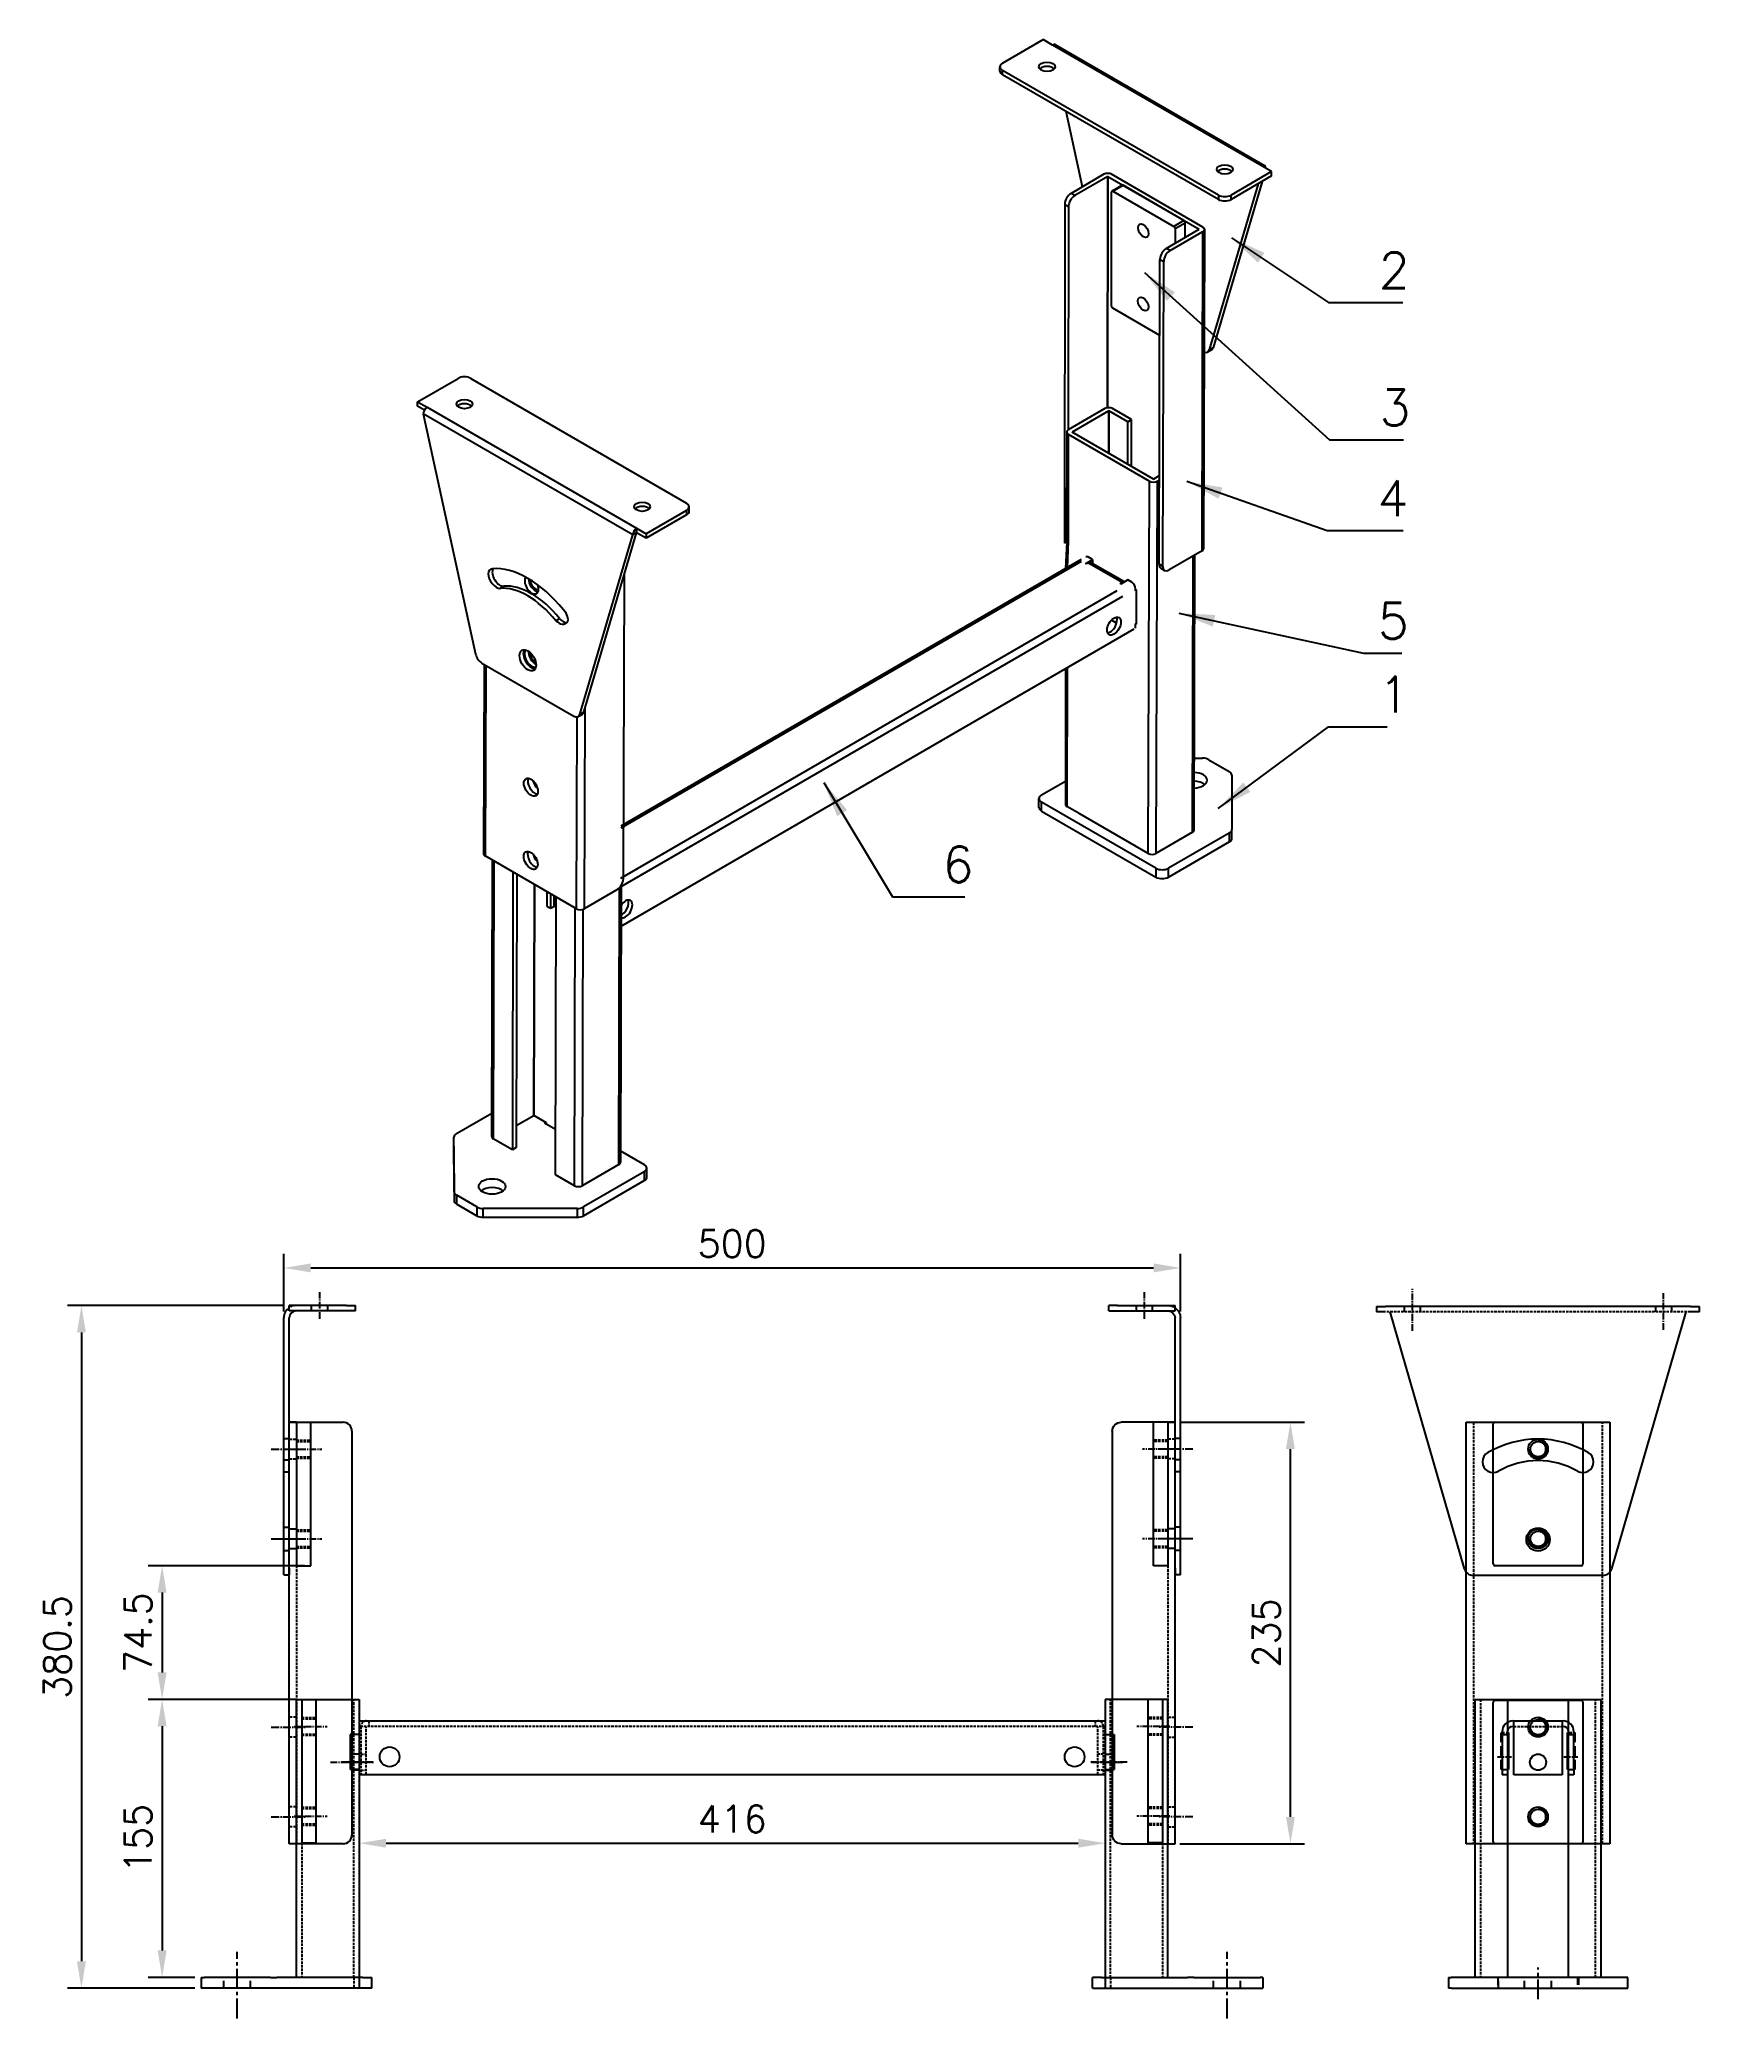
# Model space of a CAD drawing. Extents: x 118 to 1043, y 849 to 1952.
import ezdxf

# ---------------------------------------------------------------- set-up
doc = ezdxf.new("R2010")
doc.units = 0
doc.header["$LTSCALE"] = 0.2
doc.linetypes.add('Aslijn', pattern=[28.575, 19.05, -3.175, 3.175, -3.175])
doc.linetypes.add('Streeplijn', pattern=[10, 7, -3])
doc.layers.get('0').update_dxf_attribs({"linetype": 'CONTINUOUS'})
doc.layers.get('Defpoints').update_dxf_attribs({"linetype": 'CONTINUOUS'})
for name, color, linetype in [('70VOL', 5, 'CONTINUOUS'), ('draadlat', 212, 'CONTINUOUS'), ('dwarsprofiel', 42, 'CONTINUOUS'), ('pootbeen', 75, 'CONTINUOUS'), ('scharnierplaat', 232, 'CONTINUOUS'), ('schuif', 180, 'CONTINUOUS')]:
    doc.layers.add(name, color=color, linetype=linetype)
doc.styles.add('ROMANS', font='romans.shx')
doc.dimstyles.new('1_OP_06$0', dxfattribs={"dimscale": 6, "dimtxt": 2.5, "dimasz": 2.5, "dimexe": 1.3, "dimexo": 0.6, "dimgap": 1, "dimtad": 1, "dimdec": 1, "dimdsep": 46, "dimtxsty": 'ROMANS', "dimcen": -1.5, "dimclrd": 150, "dimclre": 150, "dimclrt": 5, "dimadec": 0, "dimazin": 0, "dimtfac": 1, "dimtdec": 1, "dimtmove": 0, "dimatfit": 3, "dimfxl": 0, "dimtolj": 1, "dimtzin": 0, "dimarcsym": 0})
doc.dimstyles.new('1_OP_08$7', dxfattribs={"dimscale": 8, "dimtxt": 2.5, "dimasz": 2.5, "dimexe": 1.3, "dimexo": 0.6, "dimgap": 1, "dimtad": 1, "dimdec": 1, "dimdsep": 46, "dimtxsty": 'ROMANS', "dimcen": -1.5, "dimclrd": 150, "dimclre": 150, "dimclrt": 5, "dimadec": 0, "dimazin": 0, "dimtfac": 1, "dimtdec": 1, "dimtmove": 0, "dimatfit": 3, "dimfxl": 0, "dimtolj": 1, "dimtzin": 0, "dimarcsym": 0})

# ---------------------------------------------------------------- blocks, each defined once
blk = doc.blocks.new('A$C4EBF2C44')
at = {"linetype": 'Aslijn'}
for p, q in [((20, 136.3), (20, 159.8)), ((160, 136.9), (160, 157.4))]:
    blk.add_line(p, q, dxfattribs=at)
for p, q in [((0, 150), (5, 150)), ((0, 150), (0, 147)), ((5, 147), (0, 147)), ((175, 150), (5, 150)), ((49, 3.6), (7.5, 147)), ((172.5, 147), (131, 3.6)), ((172.5, 147), (172.5, 147)), ((175, 150), (180, 150)), ((180, 147), (175, 147)), ((180, 147), (180, 150)), ((126.2, 0), (53.8, 0))]:
    blk.add_line(p, q)
at = {"linetype": 'Streeplijn'}
blk.add_line((175, 147), (5, 147), dxfattribs=at)
at = {"linetype": 'Streeplijn', "ltscale": 3.628447}
for p, q in [((15.5, 147), (15.5, 150)), ((24.5, 147), (24.5, 150)), ((155.5, 150), (155.5, 147)), ((164.5, 150), (164.5, 147))]:
    blk.add_line(p, q, dxfattribs=at)
blk.add_circle((90, 20), 6.5)
for centre, radius, start, end in [((65, 63.3), 6, 120, 300), ((90, 20), 56, 60, 120), ((115, 63.3), 6, 240, 60), ((90, 20), 44, 60, 120), ((53.8, 5), 5, 196.1254, 270), ((126.2, 5), 5, 270, 343.8746)]:
    blk.add_arc(centre, radius, start, end)
blk = doc.blocks.new('90040235A')
for p, q in [((13, 345), (9, 345)), ((9, 110), (9, 345)), ((9, 345), (39, 345)), ((44, 340), (44, 115)), ((13, 110), (9, 110)), ((39, 110), (13, 110))]:
    blk.add_line(p, q)
at = {"linetype": 'Streeplijn'}
blk.add_line((13, 345), (13, 110), dxfattribs=at)
at = {"linetype": 'Streeplijn', "ltscale": 1.142718}
for p, q in [((9, 335.5), (13, 335.5)), ((9, 324.5), (13, 324.5)), ((13, 180.5), (9, 180.5)), ((13, 169.5), (9, 169.5)), ((13, 130.5), (9, 130.5)), ((13, 119.5), (9, 119.5))]:
    blk.add_line(p, q, dxfattribs=at)
at = {"linetype": 'Aslijn', "ltscale": 1.142718}
for p, q in [((-1, 330), (18.6, 330)), ((-1, 280), (18.6, 280)), ((-1, 175), (18.6, 175)), ((-1, 125), (18.6, 125))]:
    blk.add_line(p, q, dxfattribs=at)
at = {"ltscale": 1.142718}
for p, q in [((9, 285.5), (13, 285.5)), ((9, 274.5), (13, 274.5))]:
    blk.add_line(p, q, dxfattribs=at)
for centre, start, end in [((39, 340), 0, 90), ((39, 115), 270, 0)]:
    blk.add_arc(centre, 5, start, end)
blk = doc.blocks.new('pootbeen 155a')
for p, q in [((53, 422.8), (53, 577.8)), ((88, 577.8), (88, 416.8)), ((0, 422.8), (1.5, 422.8)), ((0, 422.8), (0, 416.8)), ((38.5, 422.8), (1.5, 422.8)), ((38.5, 422.8), (42.1, 422.8)), ((90, 422.8), (42.1, 422.8)), ((90, 422.8), (95, 422.8)), ((95, 416.8), (95, 422.8)), ((95, 416.8), (0, 416.8))]:
    blk.add_line(p, q)
at = {"ltscale": 3.870205}
blk.add_line((53, 577.8), (88, 577.8), dxfattribs=at)
at = {"linetype": 'Streeplijn'}
for p, q in [((56, 577.8), (56, 422.8)), ((85, 422.8), (85, 577.8)), ((85, 422.8), (85, 416.8))]:
    blk.add_line(p, q, dxfattribs=at)
at = {"linetype": 'Aslijn', "ltscale": 1.142718}
blk.add_line((95.6, 542.8), (78.1, 542.8), dxfattribs=at)
at = {"ltscale": 1.142718}
for p, q in [((88, 547.3), (85, 547.3)), ((88, 538.3), (85, 538.3))]:
    blk.add_line(p, q, dxfattribs=at)
at = {"linetype": 'Aslijn', "ltscale": 2.902758}
blk.add_line((20, 400), (20, 437.2), dxfattribs=at)
at = {"linetype": 'Streeplijn', "ltscale": 2.902758}
for p, q in [((12.5, 416.8), (12.5, 422.8)), ((27.5, 416.8), (27.5, 422.8))]:
    blk.add_line(p, q, dxfattribs=at)
blk = doc.blocks.new('90-09-0500A')
for p, q in [((16, 22.5), (11, 22.5)), ((11, 22.5), (11, 3)), ((16, 30), (432, 30)), ((16, 30), (16, 22.5)), ((432, 30), (432, 22.5)), ((432, 22.5), (437, 22.5)), ((437, 22.5), (437, 3)), ((16, 3), (11, 3)), ((16, 3), (16, 0)), ((432, 0), (16, 0)), ((432, 3), (432, 0)), ((432, 3), (437, 3))]:
    blk.add_line(p, q)
at = {"linetype": 'Streeplijn'}
for p, q in [((432, 27), (16, 27)), ((17, 27), (17, 0)), ((20, 0), (20, 27)), ((21.5, 30), (21.5, 27)), ((426.5, 30), (426.5, 27)), ((428, 0), (428, 27)), ((431, 27), (431, 0)), ((17, 11.5), (20, 11.5)), ((431, 11.5), (428, 11.5)), ((17, 2.5), (20, 2.5)), ((431, 2.5), (428, 2.5))]:
    blk.add_line(p, q, dxfattribs=at)
at = {"linetype": 'Aslijn'}
for p, q in [((0, 7), (24, 7)), ((444.3, 7), (424, 7))]:
    blk.add_line(p, q, dxfattribs=at)
for centre in [(33, 10), (415, 10), (415, 10)]:
    blk.add_circle(centre, 5.5)
at = {"linetype": 'Streeplijn'}
for centre, start, end in [((20, 27), 90, 180), ((428, 27), 0, 90)]:
    blk.add_arc(centre, 3, start, end, dxfattribs=at)
blk = doc.blocks.new('A$C334307B7')
at = {"ltscale": 3.59389}
for p, q in [((0, 1), (0, 79)), ((50, 79), (50, 1))]:
    blk.add_line(p, q, dxfattribs=at)
blk.add_line((1, 80), (49, 80))
at = {"ltscale": 3.572625}
blk.add_line((49, 0), (1, 0), dxfattribs=at)
for centre in [(25, 65), (25, 15)]:
    blk.add_circle(centre, 4.25)
at = {"ltscale": 0.598278}
for centre, start, end in [((1, 79), 90, 180), ((49, 79), 0, 90), ((1, 1), 180, 270), ((49, 1), 270, 0)]:
    blk.add_arc(centre, 1, start, end, dxfattribs=at)
at = {"color": 3}
for centre in [(25, 65), (25, 15)]:
    blk.add_arc(centre, 5, 180, 90, dxfattribs=at)
blk = doc.blocks.new('pootbeen 155B')
for p, q in [((15, 412.1), (15, 567.1)), ((33, 567.1), (33, 412.1)), ((67, 412.1), (67, 567.1)), ((85, 567.1), (85, 412.1)), ((33, 548.6), (33.5, 548.6)), ((33.5, 548.6), (33.5, 528.1)), ((66.5, 528.1), (66.5, 548.6)), ((66.5, 548.6), (67, 548.6)), ((33.5, 528.1), (33, 528.1)), ((67, 528.1), (66.5, 528.1)), ((0, 412.1), (1.5, 412.1)), ((0, 412.1), (0, 406.1)), ((100, 412.1), (1.5, 412.1)), ((100, 406.1), (100, 412.1)), ((1.5, 406.1), (0, 406.1)), ((1.5, 406.1), (100, 406.1))]:
    blk.add_line(p, q)
at = {"ltscale": 3.655324}
blk.add_line((15, 567.1), (85, 567.1), dxfattribs=at)
at = {"linetype": 'Streeplijn'}
for p, q in [((18, 567.1), (18, 412.1)), ((82, 412.1), (82, 567.1))]:
    blk.add_line(p, q, dxfattribs=at)
at = {"linetype": 'Streeplijn', "ltscale": 3.789711}
for p, q in [((29.5, 528.1), (29.5, 548.6)), ((70.5, 548.6), (70.5, 528.1))]:
    blk.add_line(p, q, dxfattribs=at)
at = {"linetype": 'Streeplijn', "ltscale": 1.333188}
for p, q in [((29.5, 548.6), (33, 548.6)), ((67, 548.6), (70.5, 548.6))]:
    blk.add_line(p, q, dxfattribs=at)
at = {"linetype": 'Streeplijn', "ltscale": 0.19037}
for p, q in [((30, 528.1), (29.5, 528.1)), ((70.5, 528.1), (70, 528.1))]:
    blk.add_line(p, q, dxfattribs=at)
at = {"linetype": 'Streeplijn', "ltscale": 1.142718}
for p, q in [((30, 528.1), (33, 528.1)), ((67, 528.1), (70, 528.1))]:
    blk.add_line(p, q, dxfattribs=at)
at = {"linetype": 'Streeplijn', "ltscale": 2.902758}
for p, q in [((27.5, 412.1), (27.5, 406.1)), ((28, 406.1), (28, 412.1)), ((42.5, 406.1), (42.5, 412.1)), ((57.5, 406.1), (57.5, 412.1)), ((72, 412.1), (72, 406.1)), ((72.5, 412.1), (72.5, 406.1))]:
    blk.add_line(p, q, dxfattribs=at)
at = {"linetype": 'Aslijn', "ltscale": 2.902758}
blk.add_line((50, 400), (50, 417.6), dxfattribs=at)
at = {"ltscale": 3.419731}
blk.add_circle((50, 532.1), 4.5, dxfattribs=at)
at = {"ltscale": 0.000498378}
for centre, start, end in [((33, 549.1), 90, 180), ((67, 549.1), 0, 90)]:
    blk.add_arc(centre, 0.001, start, end, dxfattribs=at)
blk = doc.blocks.new('A$C72246AC3')
at = {"ltscale": 3.620644}
blk.add_line((4.2, 80), (4.2, 0), dxfattribs=at)
at = {"ltscale": 3.870343}
for p, q in [((4.2, 80), (12.2, 80)), ((4.2, 0), (12.2, 0))]:
    blk.add_line(p, q, dxfattribs=at)
at = {"ltscale": 3.59389}
blk.add_line((12.2, 0), (12.2, 80), dxfattribs=at)
at = {"linetype": 'Streeplijn'}
for p, q in [((4.2, 70), (12.2, 70)), ((4.2, 69.2), (12.2, 69.2)), ((4.2, 60.7), (12.2, 60.7)), ((4.2, 60), (12.2, 60)), ((4.2, 20), (12.2, 20)), ((4.2, 19.2), (12.2, 19.2)), ((4.2, 10.7), (12.2, 10.7)), ((4.2, 10), (12.2, 10))]:
    blk.add_line(p, q, dxfattribs=at)
at = {"linetype": 'Aslijn'}
for p, q in [((0, 65), (18.4, 65)), ((0, 15), (18.4, 15))]:
    blk.add_line(p, q, dxfattribs=at)
blk = doc.blocks.new('A$C764925F4')
at = {"linetype": 'Aslijn'}
for p, q in [((24.4, 142.6), (24.4, 157.4)), ((0, 20), (14.2, 20))]:
    blk.add_line(p, q, dxfattribs=at)
for p, q in [((7.4, 147), (7.4, 150)), ((39.4, 150), (7.4, 150)), ((39.4, 147), (7.4, 147)), ((39.4, 150), (44.4, 150)), ((44.4, 147), (39.4, 147)), ((44.4, 147), (44.4, 150)), ((4.4, 3.6), (4.4, 143.1)), ((7.4, 3.6), (7.4, 143.1)), ((4.4, 0), (4.4, 3.6)), ((4.4, 0), (7.4, 0)), ((7.4, 3.6), (7.4, 0))]:
    blk.add_line(p, q)
at = {"linetype": 'Streeplijn', "ltscale": 3.628447}
for p, q in [((19.9, 147), (19.9, 150)), ((28.9, 147), (28.9, 150)), ((4.4, 76), (7.4, 76)), ((4.4, 64), (7.4, 64)), ((4.4, 57.3), (7.4, 57.3)), ((4.4, 26.5), (7.4, 26.5)), ((4.4, 13.5), (7.4, 13.5))]:
    blk.add_line(p, q, dxfattribs=at)
for radius, start in [(6.9, 124.4174), (3.9, 90)]:
    blk.add_arc((11.3, 143.1), radius, start, 180)
at = {"linetype": 'Streeplijn'}
blk.add_arc((11.3, 143.1), 6.9, 90, 124.4174, dxfattribs=at)
blk = doc.blocks.new('A$C03F00B1E')
at = {"ltscale": 3.628286}
for p, q in [((2.6, 24), (2.6, 0)), ((5.6, 24), (5.6, 0)), ((39.6, 0), (39.6, 24)), ((42.6, 3), (42.6, 24))]:
    blk.add_line(p, q, dxfattribs=at)
for p, q in [((2.6, 22.5), (5.6, 22.5)), ((39.6, 22.5), (42.6, 22.5)), ((2.6, 3), (5.6, 3)), ((39.6, 3), (42.6, 3))]:
    blk.add_line(p, q)
at = {"ltscale": 3.732117}
for p, q in [((8.6, 30), (36.6, 30)), ((36.1, 0), (9.1, 0))]:
    blk.add_line(p, q, dxfattribs=at)
at = {"ltscale": 1.142337}
for p, q in [((8.6, 27), (9.1, 27)), ((36.1, 27), (36.6, 27))]:
    blk.add_line(p, q, dxfattribs=at)
at = {"ltscale": 3.731979}
for p, q in [((9.1, 0), (9.1, 30)), ((36.1, 30), (36.1, 0))]:
    blk.add_line(p, q, dxfattribs=at)
at = {"linetype": 'Streeplijn'}
blk.add_line((9.1, 27), (36.1, 27), dxfattribs=at)
at = {"ltscale": 0.19037}
blk.add_line((36.1, 30), (36.6, 30), dxfattribs=at)
at = {"linetype": 'Aslijn'}
for p, q in [((0, 10), (7.9, 10)), ((37, 10), (44.9, 10))]:
    blk.add_line(p, q, dxfattribs=at)
at = {"ltscale": 1.142718}
for p, q in [((5.6, 0), (2.6, 0)), ((42.6, 0), (39.6, 0)), ((42.6, 3), (42.6, 0))]:
    blk.add_line(p, q, dxfattribs=at)
blk.add_circle((22.6, 7), 4.5)
at = {"ltscale": 3.628286}
for centre, radius, start, end in [((8.6, 24), 6, 90, 180), ((8.6, 24), 3, 90, 180), ((36.6, 24), 6, 0, 90), ((36.6, 24), 3, 0, 90)]:
    blk.add_arc(centre, radius, start, end, dxfattribs=at)
blk = doc.blocks.new('90040235B')
for p, q in [((-1, 110), (-1, 345)), ((79, 345), (79, 110)), ((79, 110), (-1, 110))]:
    blk.add_line(p, q)
at = {"ltscale": 3.666539}
blk.add_line((-1, 345), (79, 345), dxfattribs=at)
at = {"linetype": 'Streeplijn'}
for p, q in [((3, 345), (3, 110)), ((75, 110), (75, 345))]:
    blk.add_line(p, q, dxfattribs=at)
for centre in [(39, 330), (39, 280), (39, 175), (39, 125)]:
    blk.add_circle(centre, 5.5)
blk = doc.blocks.new('*D17')
at = {"layer": '70VOL', "color": 150, "lineweight": -2}
for p, q in [((254.5, 1246.3), (133.4, 1246.3)), ((141.2, 1231.3), (141.2, 880.8)), ((204.5, 865.8), (133.4, 865.8))]:
    blk.add_line(p, q, dxfattribs=at)
at = {"layer": '70VOL', "color": 150}
for points in [[(138.7, 1231.3), (143.7, 1231.3), (141.2, 1246.3)], [(138.7, 880.8), (143.7, 880.8), (141.2, 865.8)]]:
    blk.add_solid(points, dxfattribs=at)
at = {"layer": 'Defpoints', "color": 0}
for p in [(258.1, 1246.3), (141.2, 865.8), (208.1, 865.8)]:
    blk.add_point(p, dxfattribs=at)
at = {"layer": '70VOL', "color": 5, "insert": (127.7, 1056), "char_height": 15, "attachment_point": 5, "rotation": 90, "style": 'ROMANS'}
blk.add_mtext('\\A1;380.5', dxfattribs=at)
blk = doc.blocks.new('*D18')
at = {"layer": '70VOL', "color": 150, "lineweight": -2}
for p, q in [((260.5, 1026.8), (178.4, 1026.8)), ((186.2, 1011.8), (186.2, 886.8)), ((204.5, 871.8), (178.4, 871.8))]:
    blk.add_line(p, q, dxfattribs=at)
at = {"layer": '70VOL', "color": 150}
for points in [[(183.7, 1011.8), (188.7, 1011.8), (186.2, 1026.8)], [(183.7, 886.8), (188.7, 886.8), (186.2, 871.8)]]:
    blk.add_solid(points, dxfattribs=at)
at = {"layer": 'Defpoints', "color": 0}
for p in [(264.1, 1026.8), (186.2, 871.8), (208.1, 871.8)]:
    blk.add_point(p, dxfattribs=at)
at = {"layer": '70VOL', "color": 5, "insert": (172.7, 949.3), "char_height": 15, "attachment_point": 5, "rotation": 90, "style": 'ROMANS'}
blk.add_mtext('\\A1;155', dxfattribs=at)
blk = doc.blocks.new('*D19')
at = {"layer": '70VOL', "color": 150, "lineweight": -2}
for p, q in [((753.7, 1181.3), (823.2, 1181.3)), ((815.4, 961.3), (815.4, 1166.3)), ((753.7, 946.3), (823.2, 946.3))]:
    blk.add_line(p, q, dxfattribs=at)
at = {"layer": '70VOL', "color": 150}
for points in [[(812.9, 1166.3), (817.9, 1166.3), (815.4, 1181.3)], [(812.9, 961.3), (817.9, 961.3), (815.4, 946.3)]]:
    blk.add_solid(points, dxfattribs=at)
at = {"layer": 'Defpoints', "color": 0}
for p in [(750.1, 1181.3), (815.4, 1181.3), (750.1, 946.3)]:
    blk.add_point(p, dxfattribs=at)
at = {"layer": '70VOL', "color": 5, "insert": (801.9, 1063.8), "char_height": 15, "attachment_point": 5, "rotation": 90, "style": 'ROMANS'}
blk.add_mtext('\\A1;235', dxfattribs=at)
blk = doc.blocks.new('*D20')
at = {"layer": '70VOL', "color": 150, "lineweight": -2}
for p, q in [((265.5, 1101.3), (178.4, 1101.3)), ((186.2, 1086.3), (186.2, 1041.8)), ((260.5, 1026.8), (178.4, 1026.8))]:
    blk.add_line(p, q, dxfattribs=at)
at = {"layer": '70VOL', "color": 150}
for points in [[(183.7, 1086.3), (188.7, 1086.3), (186.2, 1101.3)], [(183.7, 1041.8), (188.7, 1041.8), (186.2, 1026.8)]]:
    blk.add_solid(points, dxfattribs=at)
at = {"layer": 'Defpoints', "color": 0}
for p in [(269.1, 1101.3), (186.2, 1026.8), (264.1, 1026.8)]:
    blk.add_point(p, dxfattribs=at)
at = {"layer": '70VOL', "color": 5, "insert": (172.7, 1064), "char_height": 15, "attachment_point": 5, "rotation": 90, "style": 'ROMANS'}
blk.add_mtext('\\A1;74.5', dxfattribs=at)
blk = doc.blocks.new('*D21')
at = {"layer": '70VOL', "color": 150, "lineweight": -2}
for p, q in [((254.1, 1243), (254.1, 1275.1)), ((754.1, 1243), (754.1, 1275.1)), ((269.1, 1267.3), (739.1, 1267.3))]:
    blk.add_line(p, q, dxfattribs=at)
at = {"layer": '70VOL', "color": 150}
for points in [[(269.1, 1269.8), (269.1, 1264.8), (254.1, 1267.3)], [(739.1, 1269.8), (739.1, 1264.8), (754.1, 1267.3)]]:
    blk.add_solid(points, dxfattribs=at)
at = {"layer": 'Defpoints', "color": 0}
for p in [(754.1, 1267.3), (254.1, 1239.4), (754.1, 1239.4)]:
    blk.add_point(p, dxfattribs=at)
at = {"layer": '70VOL', "color": 5, "insert": (504.1, 1280.8), "char_height": 15, "attachment_point": 5, "style": 'ROMANS'}
blk.add_mtext('\\A1;500', dxfattribs=at)
blk = doc.blocks.new('*D22')
at = {"layer": '70VOL', "color": 150, "lineweight": -2}
for p, q in [((296.1, 981.2), (296.1, 938.8)), ((712.1, 981.2), (712.1, 938.8)), ((311.1, 946.6), (697.1, 946.6))]:
    blk.add_line(p, q, dxfattribs=at)
at = {"layer": '70VOL', "color": 150}
for points in [[(311.1, 949.1), (311.1, 944.1), (296.1, 946.6)], [(697.1, 949.1), (697.1, 944.1), (712.1, 946.6)]]:
    blk.add_solid(points, dxfattribs=at)
at = {"layer": 'Defpoints', "color": 0}
for p in [(296.1, 984.8), (712.1, 984.8), (712.1, 946.6)]:
    blk.add_point(p, dxfattribs=at)
at = {"layer": '70VOL', "color": 5, "insert": (504.1, 960.1), "char_height": 15, "attachment_point": 5, "style": 'ROMANS'}
blk.add_mtext('\\A1;416', dxfattribs=at)

msp = doc.modelspace()

# ---------------------------------------------------------------- linework, layer by layer
at = {"layer": '70VOL'}
for p, q in [((654.89, 1938.95), (677.49, 1952.03)), ((682.8, 1948.96), (677.49, 1952.03)), ((682.8, 1948.96), (682.8, 1948.96)), ((799.62, 1881.51), (682.8, 1948.96)), ((682.8, 1948.96), (682.8, 1948.96)), ((684.3, 1949.11), (801.12, 1881.66)), ((653.43, 1934.46), (653.43, 1936.91)), ((654.9, 1932.41), (654.9, 1934.86)), ((775.26, 1865.37), (654.9, 1934.86)), ((775.26, 1862.92), (654.9, 1932.41)), ((699.49, 1870.01), (690.34, 1911.95)), ((711.42, 1876.92), (693.06, 1866.29)), ((713.54, 1875.69), (695.18, 1865.06)), ((713.4, 1746.77), (713.54, 1875.69)), ((713.54, 1875.69), (713.4, 1746.77)), ((713.54, 1875.69), (764.52, 1846.26)), ((766.64, 1847.48), (715.66, 1876.92)), ((804.93, 1878.45), (782.33, 1865.37)), ((804.93, 1876), (782.33, 1862.92)), ((799.62, 1881.51), (799.62, 1881.51)), ((804.93, 1878.45), (799.62, 1881.51)), ((799.62, 1881.51), (799.62, 1881.51)), ((799.62, 1881.51), (799.62, 1881.51)), ((801.74, 1880.29), (801.74, 1880.29)), ((801.74, 1880.29), (801.74, 1880.29)), ((804.93, 1876), (804.93, 1878.45)), ((695.18, 1865.06), (693.06, 1866.29)), ((715.61, 1803.46), (715.68, 1867.11)), ((715.89, 1867.56), (721.54, 1870.83)), ((716.39, 1867.51), (722.04, 1870.78)), ((716.39, 1867.51), (750.38, 1847.89)), ((756.03, 1851.16), (722.04, 1870.78)), ((797.44, 1871.66), (770.14, 1779.01)), ((799.56, 1872.89), (772.26, 1780.24)), ((775.26, 1865.37), (775.26, 1862.92)), ((782.33, 1862.92), (782.33, 1865.37)), ((689.52, 1860.16), (689.32, 1671.22)), ((689.52, 1860.16), (691.65, 1858.94)), ((691.65, 1858.94), (691.51, 1734.45)), ((746.16, 1835.63), (764.52, 1846.26)), ((748.28, 1834.4), (766.64, 1845.03)), ((756.03, 1851.16), (750.38, 1847.89)), ((751.08, 1846.67), (751.07, 1838.47)), ((751.08, 1846.67), (756.73, 1849.94)), ((756.72, 1841.74), (756.73, 1849.94)), ((764.52, 1846.26), (764.52, 1846.26)), ((766.12, 1666.98), (766.64, 1845.03)), ((767.52, 1846.25), (766.99, 1668.2)), ((748.28, 1834.4), (746.16, 1835.63)), ((742.11, 1659.61), (742.62, 1829.51)), ((742.62, 1829.51), (744.75, 1828.28)), ((744.23, 1658.39), (744.75, 1828.28)), ((742.58, 1787.08), (716.32, 1802.24)), ((771.36, 1779.01), (769.24, 1777.78)), ((772.26, 1780.24), (770.14, 1779.01)), ((328.63, 1750.09), (351.23, 1763.17)), ((358.3, 1763.17), (478.66, 1693.68)), ((328.63, 1747.65), (328.63, 1750.09)), ((328.63, 1750.09), (333.94, 1747.03)), ((332.44, 1745.44), (328.63, 1747.65)), ((331.82, 1743.35), (361.04, 1609.41)), ((448.64, 1675.9), (331.82, 1743.35)), ((333.94, 1747.03), (450.76, 1679.58)), ((333.94, 1747.03), (333.94, 1747.03)), ((333.94, 1747.03), (333.94, 1747.03)), ((333.94, 1747.03), (333.94, 1747.03)), ((711.99, 1746.31), (691.51, 1734.46)), ((714.11, 1745.08), (693.64, 1733.23)), ((714.12, 1745.08), (714.09, 1721.42)), ((714.09, 1721.42), (714.11, 1745.08)), ((724.74, 1738.95), (714.12, 1745.08)), ((726.85, 1740.18), (716.23, 1746.31)), ((690.64, 1733.23), (690.58, 1671.94)), ((691.52, 1732), (691.46, 1672.45)), ((691.52, 1732), (736.83, 1705.84)), ((738.95, 1707.07), (693.64, 1733.23)), ((693.64, 1733.23), (693.64, 1733.23)), ((724.71, 1715.29), (724.74, 1738.95)), ((724.74, 1738.95), (726.85, 1740.18)), ((726.82, 1714.07), (726.85, 1740.18)), ((736.1, 1498.28), (736.83, 1705.84)), ((738.95, 1707.07), (742.49, 1709.12)), ((741.07, 1705.84), (740.34, 1498.28)), ((741.07, 1705.84), (742.49, 1706.66)), ((478.67, 1689.59), (456.07, 1676.51)), ((478.67, 1689.59), (478.67, 1687.15)), ((480.13, 1689.19), (480.13, 1691.63)), ((421.28, 1577.08), (450.76, 1677.13)), ((450.76, 1677.13), (448.64, 1675.9)), ((450.76, 1679.58), (450.76, 1677.13)), ((450.76, 1677.13), (450.76, 1679.58)), ((450.76, 1677.13), (450.76, 1679.58)), ((450.76, 1679.58), (450.76, 1679.58)), ((450.76, 1679.58), (456.07, 1676.51)), ((450.76, 1679.58), (450.76, 1679.58)), ((456.07, 1674.07), (450.76, 1677.13)), ((450.76, 1677.13), (450.76, 1677.13)), ((450.76, 1677.13), (450.76, 1677.13)), ((478.67, 1687.15), (456.07, 1674.07)), ((419.16, 1575.85), (448.64, 1675.9)), ((456.07, 1676.51), (456.07, 1674.07)), ((691.46, 1672.45), (689.32, 1671.22)), ((690.73, 1672.03), (690.05, 1657.09)), ((691.46, 1672.45), (690.94, 1657.6)), ((766.12, 1666.98), (747.76, 1656.35)), ((698.74, 1662.11), (442, 1513.5)), ((698.74, 1661.1), (442, 1512.48)), ((701.06, 1659.98), (704.95, 1662.23)), ((701.42, 1659.78), (701.06, 1659.98)), ((702.48, 1660.39), (701.42, 1659.78)), ((721.59, 1649.36), (702.48, 1660.39)), ((704.95, 1662.23), (702.82, 1663.46)), ((722.82, 1649.66), (703.97, 1660.54)), ((704.95, 1662.23), (704.95, 1659.98)), ((744.23, 1658.39), (742.11, 1659.61)), ((743.14, 1657.33), (745.26, 1656.1)), ((760.82, 1510.13), (761.16, 1664.11)), ((761.7, 1511.35), (762.04, 1664.62)), ((374.57, 1646.09), (376.69, 1647.31)), ((441.97, 1484.63), (718.85, 1644.9)), ((443.91, 1653.89), (443.39, 1484.25)), ((720.53, 1648.74), (721.59, 1649.36)), ((720.89, 1648.54), (720.53, 1648.74)), ((724.77, 1650.79), (720.89, 1648.54)), ((726.9, 1649.56), (724.77, 1650.79)), ((729.02, 1644.66), (729.02, 1645.88)), ((729.02, 1645.5), (729.37, 1645.3)), ((729.37, 1644.87), (729.02, 1644.66)), ((729.37, 1645.3), (729.35, 1626.1)), ((721.67, 1641.63), (441.96, 1479.73)), ((405.72, 1628.1), (407.84, 1629.33)), ((728.09, 1623.33), (441.94, 1457.7)), ((718.46, 1626.67), (715.53, 1628.36)), ((728.99, 1623.85), (729, 1626.3)), ((729, 1626.3), (729.35, 1626.51)), ((729.35, 1626.1), (729, 1626.3)), ((364.44, 1604.5), (415.75, 1574.87)), ((365.84, 1603.69), (365.39, 1498.16)), ((366.72, 1603.18), (366.27, 1496.93)), ((689.99, 1601.28), (689.91, 1525.67)), ((690.87, 1601.79), (690.79, 1524.44)), ((421.95, 1579.36), (421.49, 1467.5)), ((417.25, 1467.5), (417.7, 1574.42)), ((418.26, 1574.62), (420.38, 1575.85)), ((421.28, 1577.08), (419.16, 1575.85)), ((761.74, 1551.42), (766.44, 1551.42)), ((769.98, 1550.57), (781.2, 1544.09)), ((676.63, 1530.98), (689.92, 1538.67)), ((782.67, 1542.04), (782.74, 1511.74)), ((675.17, 1524.04), (675.17, 1528.94)), ((676.63, 1521.99), (676.64, 1526.89)), ((740.36, 1490.1), (676.64, 1526.89)), ((697.87, 1520.35), (690.79, 1524.44)), ((676.63, 1521.99), (740.36, 1485.2)), ((729.37, 1502.16), (697.51, 1520.55)), ((782.73, 1506.83), (782.74, 1511.73)), ((736.1, 1498.28), (729.02, 1502.36)), ((760.82, 1510.13), (740.34, 1498.28)), ((781.28, 1509.69), (747.43, 1490.1)), ((747.43, 1485.2), (781.27, 1504.8)), ((781.28, 1509.69), (781.27, 1504.8)), ((417.25, 1467.5), (366.27, 1496.93)), ((370, 1340.49), (370.34, 1494.58)), ((371.22, 1494.07), (370.88, 1339.26)), ((740.36, 1490.1), (740.36, 1485.2)), ((747.43, 1485.2), (747.43, 1490.1)), ((381.84, 1487.94), (381.5, 1333.13)), ((383.96, 1486.72), (383.62, 1334.36)), ((393.48, 1352.34), (393.79, 1481.04)), ((393.79, 1481.04), (393.48, 1352.34)), ((440.92, 1324.95), (441.26, 1479.27)), ((442.13, 1480.4), (441.79, 1326.18)), ((400.71, 1477.05), (400.7, 1469.02)), ((400.7, 1469.02), (402.82, 1467.79)), ((402.83, 1475.82), (402.82, 1467.79)), ((402.82, 1467.79), (404.59, 1468.81)), ((404.59, 1468.4), (404.24, 1468.61)), ((404.6, 1474.8), (404.59, 1468.4)), ((405.57, 1319.23), (405.91, 1474.04)), ((416.19, 1313.1), (416.53, 1467.91)), ((420.78, 1467.19), (420.44, 1313.1)), ((439.85, 1478.13), (421.49, 1467.5)), ((350.42, 1342.15), (370.01, 1353.5)), ((383.63, 1346.64), (393.48, 1352.34)), ((400.56, 1348.25), (393.48, 1352.34)), ((399.5, 1348.05), (400.21, 1348.46)), ((405.6, 1344.53), (399.5, 1348.05)), ((400.56, 1347.44), (400.56, 1348.25)), ((348.95, 1335.21), (348.96, 1340.11)), ((348.95, 1335.22), (348.96, 1340.11)), ((348.95, 1335.21), (349.02, 1304.91)), ((349.03, 1309.8), (348.96, 1340.11)), ((381.5, 1333.13), (370.88, 1339.26)), ((383.62, 1334.36), (381.5, 1333.13)), ((440.92, 1324.95), (420.44, 1313.1)), ((441.8, 1332.61), (455.06, 1324.95)), ((416.19, 1313.1), (405.57, 1319.23)), ((421.21, 1296.38), (455.06, 1315.97)), ((455.07, 1320.87), (421.22, 1301.27)), ((455.07, 1320.87), (455.06, 1315.97)), ((456.52, 1318.01), (456.53, 1322.91)), ((349.03, 1309.8), (349.02, 1304.91)), ((350.49, 1302.86), (350.5, 1307.76)), ((350.49, 1302.86), (361.72, 1296.38)), ((361.72, 1301.27), (350.5, 1307.76)), ((361.72, 1301.27), (361.72, 1296.38)), ((365.25, 1295.53), (365.26, 1300.43)), ((365.25, 1295.53), (417.68, 1295.53)), ((417.69, 1300.43), (365.26, 1300.43)), ((417.69, 1300.43), (417.68, 1295.53)), ((421.21, 1296.38), (421.22, 1301.27))]:
    msp.add_line(p, q, dxfattribs=at)
msp.add_arc((450.76, 1677.13), 0.000816, 210.06401, 201.80141, dxfattribs=at)
for centre, major_axis, ratio, start_param, end_param in [((682.8, 1946.51), (1.5, 2.6), 0.5758617, 0, 0.7853982), ((658.43, 1936.9), (-5, 0.01), 0.5780931, -0.7834645, 0.7873319), ((658.43, 1934.46), (-5, 0.01), 0.5780931, 0, 0.7873319), ((679.64, 1934.46), (-4.5, 0.01), 0.5780931, 3.631445, 5.793333), ((713.54, 1875.69), (-3, 0), 0.5780931, 3.9289245, 5.4997209), ((778.76, 1877.23), (-4.5, 0.01), 0.5780931, 3.631445, 5.793333), ((799.62, 1879.07), (1.5, 2.6), 0.5758617, -0.7853982, 0.7853982), ((693.05, 1862.21), (2.5, 4.33), 0.5758617, 0.7853982, 2.3561945), ((695.18, 1860.98), (2.5, 4.33), 0.5758617, 0.7853982, 2.3561945), ((716.39, 1866.7), (-0.501, 0.865), 0.5780931, -0.7873319, 0.7834645), ((722.04, 1869.97), (-0.501, 0.865), 0.5780931, -0.7873319, 0), ((778.79, 1867.41), (-5, 0.01), 0.5780931, 0.7873319, 2.3581282), ((778.79, 1864.96), (-5, 0.01), 0.5780931, 0.7873319, 2.3581282), ((750.37, 1847.08), (-0.501, 0.865), 0.5780931, 3.9250571, 5.4958534), ((756.02, 1850.35), (-0.501, 0.865), 0.5780931, 3.9250571, 5.4958534), ((764.52, 1846.26), (-3, 0), 0.5780931, 2.3581282, 3.9289245), ((746.16, 1831.55), (2.5, 4.33), 0.5758617, 0.7853982, 2.3561945), ((748.28, 1830.32), (2.5, 4.33), 0.5758617, 0.7853982, 2.3561945), ((716.32, 1803.05), (-0.501, 0.865), 0.5780931, 0.7834645, 2.3542608), ((766.74, 1782.11), (-2.5, 4.33), 0.5780931, 2.5565687, 3.6436156), ((768.86, 1783.33), (-2.5, 4.33), 0.5780931, 3.1415927, 3.6436156), ((354.77, 1761.13), (-5, 0.01), 0.5780931, 3.9289245, 5.4997209), ((333.94, 1744.58), (1.5, 2.6), 0.5758617, 0.7853982, 2.3561945), ((354.79, 1746.42), (-4.5, 0.01), 0.5780931, 3.631445, 5.793333), ((714.11, 1745.08), (-3, 0), 0.5780931, 3.9289245, 5.4997209), ((693.64, 1733.23), (-3, 0), 0.5780931, -0.7834645, 0.7873319), ((738.95, 1707.07), (-3, 0), 0.5780931, 0.7873319, 2.3581282), ((453.91, 1689.19), (-4.5, 0.01), 0.5780931, 3.631445, 5.793333), ((475.13, 1691.64), (-5, 0.01), 0.5780931, 2.3581282, 3.9289245), ((475.13, 1689.19), (-5, 0.01), 0.5780931, 2.3581282, 3.1415927), ((450.76, 1677.13), (1.5, 2.6), 0.5758617, 0.7853982, 2.3561945), ((763.99, 1668.21), (-3, 0), 0.5780931, 2.3581282, 3.1415927), ((372.45, 1651.55), (-3.23, 5.16), 0.5634388, -0.3280841, 2.8135086), ((374.57, 1652.78), (-3.01, 5.19), 0.5780931, 0.3535412, 2.8778596), ((390.11, 1606), (-28.05, 48.47), 0.5780931, -1.3109306, -0.2637331), ((702.82, 1661.01), (-1.5, 2.6), 0.5780931, -0.7873319, 0), ((702.47, 1657.94), (1.5, 2.6), 0.5758617, 0, 0.7853982), ((745.64, 1661.66), (2.5, 4.33), 0.5758617, 2.3561945, 3.1415927), ((747.76, 1660.43), (2.5, 4.33), 0.5758617, 2.3561945, 3.9269908), ((390.11, 1606), (-22.04, 38.08), 0.5780931, -1.3109306, -0.2637331), ((392.23, 1607.23), (-22.04, 38.08), 0.5780931, -1.3109306, -0.2637331), ((392.28, 1648.03), (-2.76, 4.76), 0.5780931, 0.2117148, 4.3841554), ((394.4, 1649.25), (-2.76, 4.76), 0.5780931, 0.7838336, 2.746438), ((394.4, 1649.25), (-2.1, 3.62), 0.5780931, 0.7902891, 2.9938805), ((721.59, 1646.91), (1.5, 2.6), 0.5758617, 0.198646, 0.7853982), ((726.89, 1647.11), (-1.5, 2.6), 0.5780931, 3.9250571, 5.4958534), ((407.85, 1631.11), (-3.84, 4.35), 0.6257944, 1.7176136, 4.8592062), ((409.97, 1632.34), (-3.01, 5.19), 0.5780931, 1.830662, 2.7809542), ((714.87, 1626.29), (2.75, 4.76), 0.5758617, 3.5391736, 5.8856043), ((392.23, 1607.23), (-3.26, 5.63), 0.5780931, 0.3317813, 2.8098113), ((392.23, 1607.23), (-2.76, 4.76), 0.5780931, 0.127671, 3.0139216), ((394.35, 1608.45), (-2.76, 4.76), 0.5780931, 0.6959159, 2.4456767), ((364.44, 1608.58), (-2.5, 4.33), 0.5780931, 1.0649059, 2.3542608), ((394.35, 1608.45), (-2.1, 3.62), 0.5780931, 0.7244728, 2.4171199), ((415.76, 1578.95), (-2.5, 4.33), 0.5780931, 2.3542608, 3.6436156), ((417.88, 1580.17), (-2.5, 4.33), 0.5780931, 3.1415927, 3.6436156), ((766.44, 1548.53), (-5, 0.01), 0.5780931, 3.9289245, 4.7143227), ((393.94, 1536.48), (-2.76, 4.76), 0.5780931, 0.3951547, 2.746438), ((396.06, 1537.7), (-2.1, 3.62), 0.5780931, 0.9825373, 2.1590553), ((761.47, 1539.15), (-7.5, 0.01), 0.5780931, 1.6060227, 4.6771626), ((761.46, 1534.26), (-7.5, 0.01), 0.5780931, 3.7415348, 4.6771626), ((777.67, 1542.04), (-5, 0.01), 0.5780931, 3.1435264, 3.9289245), ((680.17, 1524.04), (-5, 0.01), 0.5780931, 0, 0.7873319), ((680.17, 1528.93), (-5, 0.01), 0.5780931, -0.7834645, 0.7873319), ((692.91, 1525.66), (-3, 0), 0.5780931, 0, 0.7873319), ((758.7, 1511.36), (-3, 0), 0.5780931, 2.3581282, 3.1415927), ((777.74, 1511.74), (-5, 0.01), 0.5780931, 2.3581282, 3.1435264), ((777.73, 1506.84), (-5, 0.01), 0.5780931, 2.3581282, 3.1415927), ((368.39, 1498.15), (-3, 0), 0.5780931, 0, 0.7873319), ((393.89, 1495.68), (-2.76, 4.76), 0.5780931, 0.3951547, 2.746438), ((396.01, 1496.91), (-2.1, 3.62), 0.5780931, 0.9825373, 2.1590553), ((738.22, 1499.5), (-3, 0), 0.5780931, 0.7873319, 2.3581282), ((743.89, 1492.14), (-5, 0.01), 0.5780931, 0.7873319, 2.3581282), ((439.86, 1482.2), (2.5, 4.33), 0.5758617, 3.9269908, 5.4977871), ((743.89, 1487.25), (-5, 0.01), 0.5780931, 0.7873319, 2.3581282), ((419.37, 1468.72), (-3, 0), 0.5780931, 0.7873319, 2.3581282), ((444.56, 1467.37), (2.75, 4.76), 0.5758617, 3.1883107, 7.8072636), ((442.44, 1468.6), (2.75, 4.76), 0.5758617, 3.8009126, 5.8856043), ((353.96, 1340.11), (-5, 0.01), 0.5780931, -0.7834645, 0.0019337), ((373, 1340.49), (-3, 0), 0.5780931, 0, 0.7873319), ((438.79, 1326.18), (-3, 0), 0.5780931, 2.3581282, 3.1415927), ((451.53, 1322.91), (-5, 0.01), 0.5780931, 2.3581282, 3.9289245), ((418.31, 1314.33), (-3, 0), 0.5780931, 0.7873319, 2.3581282), ((451.52, 1318.02), (-5, 0.01), 0.5780931, 2.3581282, 3.1415927), ((354.02, 1304.91), (-5, 0.01), 0.5780931, 0.0019337, 0.7873319), ((354.03, 1309.8), (-5, 0.01), 0.5780931, 0.0019337, 0.7873319), ((370.23, 1307.8), (-7.5, 0.01), 0.5780931, 3.7415348, 5.6832432), ((365.25, 1303.32), (-5, 0.01), 0.5780931, 0.7873319, 1.57273), ((365.25, 1298.42), (-5, 0.01), 0.5780931, 0.7873319, 1.57273), ((417.67, 1298.42), (-5, 0.01), 0.5780931, 1.57273, 2.3581282), ((417.68, 1303.32), (-5, 0.01), 0.5780931, 1.57273, 2.3581282)]:
    msp.add_ellipse(centre, major_axis=major_axis, ratio=ratio, start_param=start_param, end_param=end_param, dxfattribs=at)
for centre, major_axis, ratio in [((679.64, 1936.9), (-4.5, 0.01), 0.5780931), ((778.77, 1879.67), (-4.5, 0.01), 0.5780931), ((733.37, 1845.46), (2.1, -3.62), 0.5780931), ((733.32, 1804.67), (2.1, -3.62), 0.5780931), ((354.79, 1748.87), (4.5, -0.01), 0.5780931), ((453.92, 1691.64), (4.5, -0.01), 0.5780931), ((717, 1625.07), (-2.75, -4.76), 0.5758617), ((390.11, 1606), (-3.26, 5.63), 0.5780931), ((391.82, 1535.25), (-2.76, 4.76), 0.5780931), ((391.78, 1494.45), (-2.76, 4.76), 0.5780931), ((370.23, 1312.69), (-7.5, 0.01), 0.5780931)]:
    msp.add_ellipse(centre, major_axis=major_axis, ratio=ratio, dxfattribs=at)

# ---------------------------------------------------------------- block references
at = {"layer": 'draadlat'}
for name, p in [('A$C72246AC3', (256.88, 1101.3)), ('A$C334307B7', (928.48, 1101.3)), ('A$C72246AC3', (259.88, 946.75)), ('A$C334307B7', (928.48, 946.3))]:
    msp.add_blockref(name, p, dxfattribs=at)
at = {"layer": 'draadlat', "xscale": -1}
for p in [(751.22, 1101.3), (748.22, 946.75)]:
    msp.add_blockref('A$C72246AC3', p, dxfattribs=at)
at = {"layer": 'dwarsprofiel'}
for name, p in [('90-09-0500A', (280.05, 984.75)), ('A$C03F00B1E', (930.86, 984.75))]:
    msp.add_blockref(name, p, dxfattribs=at)
at = {"layer": 'pootbeen'}
for name, p in [('pootbeen 155a', (208.05, 448.94)), ('pootbeen 155B', (903.48, 459.65))]:
    msp.add_blockref(name, p, dxfattribs=at)
at = {"layer": 'pootbeen', "xscale": -1}
msp.add_blockref('pootbeen 155a', (800.05, 448.94), dxfattribs=at)
at = {"layer": 'scharnierplaat'}
for name, p in [('A$C764925F4', (249.66, 1096.3)), ('A$C4EBF2C44', (863.48, 1095.87))]:
    msp.add_blockref(name, p, dxfattribs=at)
at = {"layer": 'scharnierplaat', "xscale": -1}
msp.add_blockref('A$C764925F4', (758.45, 1096.3), dxfattribs=at)
at = {"layer": 'schuif'}
for name, p in [('90040235A', (248.07, 836.3)), ('90040235B', (914.48, 836.3))]:
    msp.add_blockref(name, p, dxfattribs=at)
at = {"layer": 'schuif', "xscale": -1}
msp.add_blockref('90040235A', (760.03, 836.3), dxfattribs=at)

# ---------------------------------------------------------------- texts
at = {"layer": '70VOL', "color": 5, "char_height": 20, "attachment_point": 7, "style": 'ROMANS'}
for s, insert in [('\\A1;2', (864.7, 1813.37)), ('\\A1;3', (865.1, 1736.95)), ('\\A1;4', (863.91, 1686.3)), ('\\A1;5', (864.21, 1618.06)), ('\\A1;1', (864.54, 1576.91)), ('\\A1;6', (621.47, 1482.23))]:
    msp.add_mtext(s, dxfattribs=dict(at, insert=insert))

# ---------------------------------------------------------------- dimensions: what is measured, and where the dimension line sits
at = {"layer": '70VOL'}
dim = msp.add_linear_dim(base=(754.05, 1267.3), p1=(254.05, 1239.4), p2=(754.05, 1239.4), dimstyle='1_OP_06$0', dxfattribs=at)
dim.commit()
dim.dimension.update_dxf_attribs({"geometry": '*D21', "text_midpoint": (504.05, 1280.8)})
for base, p1, p2, picture, middle in [((141.1929, 865.7535), (258.0509, 1246.2955), (208.0509, 865.7535), '*D17', (127.6929, 1056.0245)), ((815.42, 1181.3), (750.05, 946.3), (750.05, 1181.3), '*D19', (801.92, 1063.8)), ((186.2473, 1026.7535), (269.0509, 1101.2955), (264.0509, 1026.7535), '*D20', (172.7473, 1064.0245)), ((186.25, 871.75), (264.05, 1026.75), (208.05, 871.75), '*D18', (172.75, 949.25))]:
    dim = msp.add_linear_dim(base=base, p1=p1, p2=p2, angle=90, dimstyle='1_OP_06$0', dxfattribs=at)
    dim.commit()
    dim.dimension.update_dxf_attribs({"geometry": picture, "text_midpoint": middle})
dim = msp.add_linear_dim(base=(712.05, 946.61), p1=(296.05, 984.75), p2=(712.05, 984.75), dimstyle='1_OP_06$0', dxfattribs=at)
dim.commit()
dim.dimension.update_dxf_attribs({"geometry": '*D22', "text_midpoint": (504.05, 946.61), "dimtype": 160})

# ---------------------------------------------------------------- leaders
at = {"layer": '70VOL', "annotation_type": 0, "has_hookline": 1, "hookline_direction": 0}
for points, text_width in [([(782.5, 1841.47), (836.7, 1805.37), (856.7, 1805.37)], 13.33), ([(733.93, 1822.16), (837.1, 1728.95), (857.1, 1728.95)], 13.33), ([(757.56, 1705.82), (835.91, 1678.3), (855.91, 1678.3)], 14.29), ([(753.24, 1632.28), (856.21, 1610.06)], 13.33), ([(775.02, 1523.35), (836.54, 1568.91), (856.54, 1568.91)], 4.76), ([(555.11, 1537.96), (593.47, 1474.23), (613.47, 1474.23)], 12.38)]:
    msp.add_leader(points, dimstyle='1_OP_08$7', override={"dimgap": 1, "dimtad": 1}, dxfattribs=dict(at, text_width=text_width))

doc.saveas('drawing.dxf')
